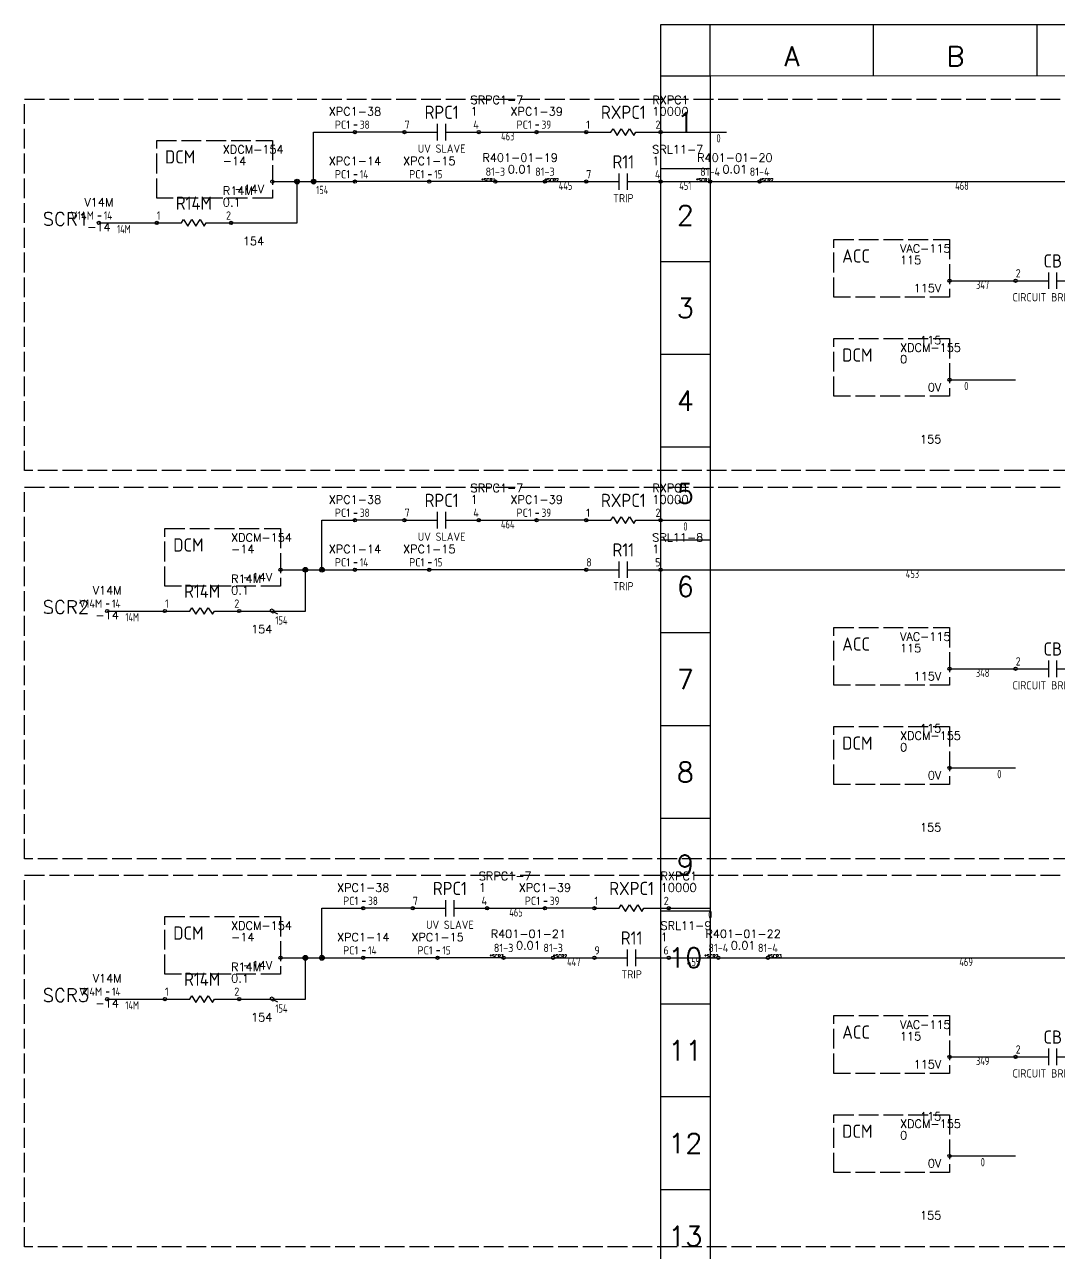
# Model space of a CAD drawing. Header units: millimetres. Extents: x -192 to 1556, y 0 to 646.
# Drawn here: x -192.5 to 120.8, y 273 to 645.1 of the extents above; entities that cross this region are included whole.
import ezdxf
from ezdxf.enums import TextEntityAlignment as Align

# ---------------------------------------------------------------- set-up
doc = ezdxf.new("R2010")
doc.units = ezdxf.units.MM
doc.header["$LTSCALE"] = 0.5
doc.linetypes.add('ACAD_ISO02W100', pattern=[15, 12, -3])
for name, color, linetype in [('LOCBOX', 7, 'ACAD_ISO02W100'), ('NETLIST', 50, 'Continuous'), ('OUTLINE_GRID', 7, 'Continuous'), ('SYMS', 7, 'Continuous'), ('WIREFIXED', 7, 'Continuous'), ('WIRENO', 7, 'Continuous'), ('WIRES', 7, 'Continuous')]:
    doc.layers.add(name, color=color, linetype=linetype)
doc.styles.get("Standard").update_dxf_attribs({"font": 'txt.shx', "bigfont": 'gbcbig.shx'})
doc.styles.add('WD_IEC', font='isocp2.shx', dxfattribs={"width": 0.9, "height": 4})

# ---------------------------------------------------------------- blocks, each defined once
blk = doc.blocks.new('2010 Grid')
at = {"layer": 'OUTLINE_GRID'}
for p, q in [((0, 481.25), (0, 0)), ((850, 481.25), (0, 481.25)), ((12.5, 468.31), (12.5, 481.25)), ((53.75, 468.33), (53.75, 481.27)), ((95, 468.35), (95, 481.29)), ((12.5, 468.31), (0, 468.31)), ((837.5, 468.74), (12.5, 468.31)), ((12.5, 468.31), (12.5, 0)), ((12.5, 444.89), (0, 444.89)), ((12.5, 421.47), (0, 421.47)), ((12.5, 398.06), (0, 398.06)), ((12.5, 374.64), (0, 374.64)), ((12.5, 351.23), (0, 351.23)), ((12.5, 327.81), (0, 327.81)), ((12.5, 304.4), (0, 304.4)), ((12.5, 280.98), (0, 280.98)), ((12.5, 257.57), (0, 257.57)), ((12.5, 234.15), (0, 234.15)), ((12.5, 210.74), (0, 210.74)), ((12.5, 187.32), (0, 187.32))]:
    blk.add_line(p, q, dxfattribs=at)
at = {"layer": 'OUTLINE_GRID', "char_height": 5, "width": 17.7556, "attachment_point": 5}
for s, insert in [('A', (33.12, 473.28)), ('B', (74.38, 473.3)), ('1', (6.25, 456.6)), ('2', (6.25, 433.18)), ('3', (6.25, 409.77)), ('4', (6.25, 386.35)), ('5', (6.25, 362.94)), ('6', (6.25, 339.52)), ('7', (6.25, 316.11)), ('8', (6.25, 292.69)), ('9', (6.25, 269.28)), ('10', (6.25, 245.86)), ('11', (6.25, 222.44)), ('12', (6.25, 199.03)), ('13', (6.25, 175.61))]:
    blk.add_mtext(s, dxfattribs=dict(at, insert=insert))
blk = doc.blocks.new('DCM-1')
at = {"linetype": 'ACAD_ISO02W100'}
blk.add_lwpolyline([(-35, 12.5), (0, 12.5), (0, -5), (-35, -5)], close=True, dxfattribs=at)
blk.add_circle((0, 0), 0.5)
at = {"style": 'WD_IEC'}
for tag, height, flags, p in [('LOC', 4, 1, (-32.5, 14.5)), ('DESC1', 3, 9, (-32.5, 2.5))]:
    blk.add_attdef(tag, text='', height=height, dxfattribs=dict(at, flags=flags)).set_placement(p, align=Align.MIDDLE_LEFT)
blk.add_attdef('TAG1', text='', height=4, dxfattribs=at).set_placement((-32.5, 7.5), align=Align.MIDDLE_LEFT)
at = {"style": 'WD_IEC', "flags": 1}
blk.add_attdef('X1TERM01', (0, 0), '', height=0.5, dxfattribs=at)
blk.add_attdef('TERMDESC01', text='', height=2.5).set_placement((-2.5, -1), align=Align.TOP_RIGHT)
blk.add_attdef('TERM01', text='', height=2.5).set_placement((-2.5, -20), align=Align.BOTTOM_RIGHT)
at = {"layer": 'NETLIST'}
for tag, p in [('NETTAG', (-15, 8.5)), ('NETVALUE', (-15, 5))]:
    blk.add_attdef(tag, p, '', height=2.5, dxfattribs=at)
blk = doc.blocks.new('TBH-1')
blk.add_line((-0.33, 2.17), (0.65, 2.17))
blk.add_circle((0, 0), 0.5)
at = {"style": 'WD_IEC', "flags": 1}
blk.add_attdef('LOC', text='', height=4, dxfattribs=at).set_placement((-15, 7.5), align=Align.MIDDLE_LEFT)
at = {"style": 'WD_IEC'}
blk.add_attdef('TAG1', text='', height=2.5, dxfattribs=at).set_placement((-1.5, 1), align=Align.RIGHT)
at = {"style": 'WD_IEC', "flags": 1}
blk.add_attdef('X1TERM01', (0, 0), '', height=0.5, dxfattribs=at)
at = {"style": 'WD_IEC', "width": 0.9}
blk.add_attdef('TERM01', (1.5, 1), '', height=2.5, dxfattribs=at)
at = {"layer": 'NETLIST'}
for tag, p in [('NETTAG', (0, 5)), ('NETVALUE', (0, -2.5))]:
    blk.add_attdef(tag, text='', height=2.5, dxfattribs=at).set_placement(p, align=Align.CENTER)
blk = doc.blocks.new('WD_WNH2')
at = {"linetype": 'Continuous', "style": 'WD_IEC', "width": 0.8}
blk.add_attdef('WIRENO', text='', height=2.5, dxfattribs=at).set_placement((0, 0), align=Align.TOP_CENTER)
at = {"style": 'WD_IEC', "flags": 1}
for tag, p in [('W02USER', (0, -1.21)), ('W03USER', (0, -1.33)), ('W04USER', (0, -1.46)), ('W05USER', (0, -1.58)), ('W06USER', (0, -1.71)), ('W07USER', (0, -1.83)), ('W08USER', (0, -1.96)), ('W09USER', (0, -2.08)), ('W01USER', (0, -1.08)), ('W10USER', (0, -2.21))]:
    blk.add_attdef(tag, text='', height=0.08, dxfattribs=at).set_placement(p, align=Align.CENTER)
blk = doc.blocks.new('CONTACT-NO')
for p, q in [((2.5, 0), (12.5, 0)), ((12.5, -2.5), (12.5, 2.5)), ((15, -2.5), (15, 2.5)), ((15, 0), (25, 0))]:
    blk.add_line(p, q)
for centre in [(2.5, 0), (25, 0)]:
    blk.add_circle(centre, 0.5)
at = {"style": 'WD_IEC', "flags": 1}
blk.add_attdef('LOC', text='', height=4, dxfattribs=at).set_placement((13.75, 11), align=Align.MIDDLE_CENTER)
at = {"style": 'WD_IEC'}
for tag, height, p in [('TAG1', 4, (13.75, 6)), ('DESC1', 2.5, (13.75, -5))]:
    blk.add_attdef(tag, text='', height=height, dxfattribs=at).set_placement(p, align=Align.MIDDLE_CENTER)
for tag, p, height, flags in [('X4TERM01', (2.5, 0), 0.64, 1), ('TERM01', (2.5, 1), 2.5, 8), ('X1TERM02', (25, 0), 0.64, 1)]:
    blk.add_attdef(tag, p, '', height=height, dxfattribs=dict(at, flags=flags))
at = {"style": 'WD_IEC', "flags": 8}
blk.add_attdef('TERM02', text='', height=2.5, dxfattribs=at).set_placement((25, 1), align=Align.RIGHT)
at = {"layer": 'NETLIST'}
for tag, p, height in [('NETTAG', (22.5, 8.5), 2.5), ('NETVALUE', (22.5, 5), 2.56)]:
    blk.add_attdef(tag, p, '', height=height, dxfattribs=at)
blk = doc.blocks.new('RESISTOR-1')
for p, q in [((0, 0), (7.5, 0)), ((7.5, 0), (8.12, 1)), ((8.12, 1), (9.38, -1)), ((9.38, -1), (10.62, 1)), ((10.62, 1), (11.88, -1)), ((11.88, -1), (13.12, 1)), ((13.12, 1), (14.38, -1)), ((14.38, -1), (15, 0)), ((15, 0), (22.5, 0))]:
    blk.add_line(p, q)
for centre in [(0, 0), (22.5, 0)]:
    blk.add_circle(centre, 0.5)
at = {"style": 'WD_IEC', "flags": 1}
blk.add_attdef('LOC', text='', height=4, dxfattribs=at).set_placement((11.25, 11), align=Align.MIDDLE_CENTER)
at = {"style": 'WD_IEC'}
for tag, height, p in [('TAG1', 4, (11.25, 6)), ('DESC1', 2.5, (10.75, -3))]:
    blk.add_attdef(tag, text='', height=height, dxfattribs=at).set_placement(p, align=Align.MIDDLE_CENTER)
for tag, p, height, flags in [('X4TERM01', (0, 0), 0.64, 1), ('TERM01', (0, 1), 2.5, 8), ('X1TERM02', (22.5, 0), 0.64, 1)]:
    blk.add_attdef(tag, p, '', height=height, dxfattribs=dict(at, flags=flags))
at = {"style": 'WD_IEC', "flags": 8}
blk.add_attdef('TERM02', text='', height=2.5, dxfattribs=at).set_placement((22.5, 1), align=Align.RIGHT)
at = {"layer": 'NETLIST'}
for tag, p, height in [('NETTAG', (20, 8.5), 2.5), ('NETVALUE', (20, 5), 2.56)]:
    blk.add_attdef(tag, p, '', height=height, dxfattribs=at)
blk = doc.blocks.new('WDDOT')
for radius in [0.72, 0.449, 0.223]:
    blk.add_circle((0, 0), radius)
blk = doc.blocks.new('INTERCONNECT-H1')
blk.add_line((-2.5, 0), (12.5, 0))
for centre in [(-2.5, 0), (12.5, 0)]:
    blk.add_circle(centre, 0.5)
at = {"style": 'WD_IEC', "flags": 1}
for tag, height, p in [('LOC', 4, (5, 10)), ('TAG1', 4, (-2.43, 3.16)), ('DESC1', 2.5, (5, -2.5))]:
    blk.add_attdef(tag, text='', height=height, dxfattribs=at).set_placement(p, align=Align.MIDDLE_CENTER)
at = {"style": 'WD_IEC', "flags": 8}
for tag, p in [('TERM01', (-2.5, 1)), ('TERM02', (12.5, 1))]:
    blk.add_attdef(tag, text='', height=2.5, dxfattribs=at).set_placement(p, align=Align.BOTTOM_CENTER)
at = {"style": 'WD_IEC', "flags": 1}
blk.add_attdef('X4TERM01', (-2.5, 0), '', height=0.5, dxfattribs=at)
blk.add_attdef('X1TERM02', text='', height=0.5, dxfattribs=at).set_placement((12.5, 0), align=Align.RIGHT)
at = {"layer": 'NETLIST'}
for tag, p in [('NETTAG', (5, 6)), ('NETVALUE', (5, 2.5))]:
    blk.add_attdef(tag, text='', height=2.5, dxfattribs=at).set_placement(p, align=Align.CENTER)
blk.add_attdef('X4TERMDESC01', text='', height=1, dxfattribs=at).set_placement((-2.5, 0), align=Align.RIGHT)
blk.add_attdef('X1TERMDESC02', (12.5, 0), '', height=1, dxfattribs=at)

msp = doc.modelspace()

# ---------------------------------------------------------------- linework, layer by layer
at = {"layer": 'LOCBOX'}
for points in [[(-192.5, 622.5), (980, 622.5), (980, 510), (-192.5, 510)], [(-192.5, 505), (980, 505), (980, 392.5), (-192.5, 392.5)], [(-192.5, 387.5), (980, 387.5), (980, 275), (-192.5, 275)]]:
    msp.add_lwpolyline(points, close=True, dxfattribs=at)
at = {"layer": 'WIREFIXED'}
for points in [[(-115.85, 466.55), (-116.81, 467.1), (-116.96, 467.65), (-117.65, 468.04), (-118.19, 467.9), (-118.04, 467.35), (-117.35, 466.96), (-117.08, 467.03)], [(-115.85, 349.05), (-116.81, 349.6), (-116.96, 350.15), (-117.65, 350.54), (-118.19, 350.4), (-118.04, 349.85), (-117.35, 349.46), (-117.08, 349.53)]]:
    msp.add_lwpolyline(points, dxfattribs=at)
at = {"layer": 'WIRES'}
for p, q in [((-105, 597.5), (-105, 612.5)), ((-105, 612.5), (-92.5, 612.5)), ((-77.5, 612.5), (-92.5, 612.5)), ((-55, 612.5), (-37.5, 612.5)), ((-22.5, 612.5), (-37.5, 612.5)), ((0, 612.5), (20, 612.5)), ((-117.5, 597.5), (-92.5, 597.5)), ((-110, 585), (-110, 597.5)), ((-70, 597.5), (-92.5, 597.5)), ((-50, 597.5), (-70, 597.5)), ((-35, 597.5), (-22.5, 597.5)), ((0, 597.5), (15, 597.5)), ((30, 597.5), (152.5, 597.5)), ((-170, 585), (-152.5, 585)), ((-130, 585), (-110, 585)), ((87.5, 567.5), (107.5, 567.5)), ((87.5, 537.5), (107.5, 537.5)), ((-102.5, 480), (-102.5, 495)), ((-102.5, 495), (-92.5, 495)), ((-77.5, 495), (-92.5, 495)), ((-55, 495), (-37.5, 495)), ((-22.5, 495), (-37.5, 495)), ((0, 495), (15, 495)), ((-115, 480), (-92.5, 480)), ((-107.5, 467.5), (-107.5, 480)), ((-70, 480), (-92.5, 480)), ((-22.5, 480), (-70, 480)), ((0, 480), (152.5, 480)), ((-167.5, 467.5), (-150, 467.5)), ((-127.5, 467.5), (-107.5, 467.5)), ((87.5, 450), (107.5, 450)), ((87.5, 420), (107.5, 420)), ((-102.5, 362.5), (-102.5, 377.5)), ((-102.5, 377.5), (-90, 377.5)), ((-75, 377.5), (-90, 377.5)), ((-52.5, 377.5), (-35, 377.5)), ((-20, 377.5), (-35, 377.5)), ((2.5, 377.5), (15, 377.5)), ((-115, 362.5), (-90, 362.5)), ((-107.5, 350), (-107.5, 362.5)), ((-67.5, 362.5), (-90, 362.5)), ((-47.5, 362.5), (-67.5, 362.5)), ((-32.5, 362.5), (-20, 362.5)), ((2.5, 362.5), (17.5, 362.5)), ((32.5, 362.5), (152.5, 362.5)), ((-167.5, 350), (-150, 350)), ((-127.5, 350), (-107.5, 350)), ((87.5, 332.5), (107.5, 332.5)), ((87.5, 302.5), (107.5, 302.5))]:
    msp.add_line(p, q, dxfattribs=at)

# ---------------------------------------------------------------- block references
at = {"xscale": 1.2, "yscale": 1.2, "zscale": 1.2}
msp.add_blockref('2010 Grid', (0, 67.5), dxfattribs=at)
ref = msp.add_blockref('CONTACT-NO', (-80, 612.5))
ref.add_attrib('NETTAG', 'SRPC1-7', (-57.5, 621), dxfattribs={"layer": 'NETLIST', "height": 2.5})
ref.add_attrib('NETVALUE', '1', (-57.5, 617.5), dxfattribs={"layer": 'NETLIST', "height": 2.56})
ref.add_attrib('TAG1', 'RPC1', dxfattribs={"height": 4, "style": 'WD_IEC'}).set_placement((-66.25, 618.5), align=Align.MIDDLE_CENTER)
ref.add_attrib('DESC1', 'UV SLAVE', dxfattribs={"height": 2.5, "style": 'WD_IEC'}).set_placement((-66.25, 607.5), align=Align.MIDDLE_CENTER)
ref.add_attrib('TERM01', '7', (-77.5, 613.5), dxfattribs={"height": 2.5, "style": 'WD_IEC'})
ref.add_attrib('TERM02', '4', dxfattribs={"height": 2.5, "style": 'WD_IEC'}).set_placement((-55, 613.5), align=Align.RIGHT)
ref = msp.add_blockref('RESISTOR-1', (-22.5, 612.5))
ref.add_attrib('NETTAG', 'RXPC1', (-2.5, 621), dxfattribs={"layer": 'NETLIST', "height": 2.5})
ref.add_attrib('NETVALUE', '10000', (-2.5, 617.5), dxfattribs={"layer": 'NETLIST', "height": 2.56})
ref.add_attrib('TAG1', 'RXPC1', dxfattribs={"height": 4, "style": 'WD_IEC'}).set_placement((-11.25, 618.5), align=Align.MIDDLE_CENTER)
ref.add_attrib('TERM01', '1', (-22.5, 613.5), dxfattribs={"height": 2.5, "style": 'WD_IEC'})
ref.add_attrib('TERM02', '2', dxfattribs={"height": 2.5, "style": 'WD_IEC'}).set_placement((0, 613.5), align=Align.RIGHT)
for name, p, values in [('TBH-1', (-92.5, 612.5), {'TAG1': 'PC1', 'TERM01': '38', 'NETTAG': 'XPC1-38'}), ('TBH-1', (-37.5, 612.5), {'TAG1': 'PC1', 'TERM01': '39', 'NETTAG': 'XPC1-39'}), ('DCM-1', (-117.5, 597.5), {'NETVALUE': '-14', 'NETTAG': 'XDCM-154', 'TERM01': '154', 'TAG1': 'DCM', 'TERMDESC01': '-14V'}), ('TBH-1', (-92.5, 597.5), {'TAG1': 'PC1', 'TERM01': '14', 'NETTAG': 'XPC1-14'}), ('TBH-1', (-70, 597.5), {'TAG1': 'PC1', 'TERM01': '15', 'NETTAG': 'XPC1-15'}), ('TBH-1', (-170, 585), {'TAG1': 'V14M', 'TERM01': '14', 'NETTAG': 'V14M', 'NETVALUE': '-14'}), ('DCM-1', (87.5, 567.5), {'NETVALUE': '115', 'NETTAG': 'VAC-115', 'TERM01': '115', 'TAG1': 'ACC', 'TERMDESC01': '115V'}), ('DCM-1', (87.5, 537.5), {'NETVALUE': '0', 'NETTAG': 'XDCM-155', 'TERM01': '155', 'TAG1': 'DCM', 'TERMDESC01': '0V'}), ('TBH-1', (-92.5, 495), {'TAG1': 'PC1', 'TERM01': '38', 'NETTAG': 'XPC1-38'}), ('TBH-1', (-37.5, 495), {'TAG1': 'PC1', 'TERM01': '39', 'NETTAG': 'XPC1-39'}), ('DCM-1', (-115, 480), {'NETVALUE': '-14', 'NETTAG': 'XDCM-154', 'TERM01': '154', 'TAG1': 'DCM', 'TERMDESC01': '-14V'}), ('TBH-1', (-92.5, 480), {'TAG1': 'PC1', 'TERM01': '14', 'NETTAG': 'XPC1-14'}), ('TBH-1', (-70, 480), {'TAG1': 'PC1', 'TERM01': '15', 'NETTAG': 'XPC1-15'}), ('TBH-1', (-167.5, 467.5), {'TAG1': 'V14M', 'TERM01': '14', 'NETTAG': 'V14M', 'NETVALUE': '-14'}), ('DCM-1', (87.5, 450), {'NETVALUE': '115', 'NETTAG': 'VAC-115', 'TERM01': '115', 'TAG1': 'ACC', 'TERMDESC01': '115V'}), ('DCM-1', (87.5, 420), {'NETVALUE': '0', 'NETTAG': 'XDCM-155', 'TERM01': '155', 'TAG1': 'DCM', 'TERMDESC01': '0V'}), ('TBH-1', (-90, 377.5), {'TAG1': 'PC1', 'TERM01': '38', 'NETTAG': 'XPC1-38'}), ('TBH-1', (-35, 377.5), {'TAG1': 'PC1', 'TERM01': '39', 'NETTAG': 'XPC1-39'}), ('DCM-1', (-115, 362.5), {'NETVALUE': '-14', 'NETTAG': 'XDCM-154', 'TERM01': '154', 'TAG1': 'DCM', 'TERMDESC01': '-14V'}), ('TBH-1', (-90, 362.5), {'TAG1': 'PC1', 'TERM01': '14', 'NETTAG': 'XPC1-14'}), ('TBH-1', (-67.5, 362.5), {'TAG1': 'PC1', 'TERM01': '15', 'NETTAG': 'XPC1-15'}), ('TBH-1', (-167.5, 350), {'TAG1': 'V14M', 'TERM01': '14', 'NETTAG': 'V14M', 'NETVALUE': '-14'}), ('DCM-1', (87.5, 332.5), {'NETVALUE': '115', 'NETTAG': 'VAC-115', 'TERM01': '115', 'TAG1': 'ACC', 'TERMDESC01': '115V'}), ('DCM-1', (87.5, 302.5), {'NETVALUE': '0', 'NETTAG': 'XDCM-155', 'TERM01': '155', 'TAG1': 'DCM', 'TERMDESC01': '0V'})]:
    msp.add_blockref(name, p).add_auto_attribs(values)
ref = msp.add_blockref('CONTACT-NO', (-25, 597.5))
ref.add_attrib('NETTAG', 'SRL11-7', (-2.5, 606), dxfattribs={"layer": 'NETLIST', "height": 2.5})
ref.add_attrib('NETVALUE', '1', (-2.5, 602.5), dxfattribs={"layer": 'NETLIST', "height": 2.56})
ref.add_attrib('TAG1', 'R11', dxfattribs={"height": 4, "style": 'WD_IEC'}).set_placement((-11.25, 603.5), align=Align.MIDDLE_CENTER)
ref.add_attrib('DESC1', 'TRIP', dxfattribs={"height": 2.5, "style": 'WD_IEC'}).set_placement((-11.25, 592.5), align=Align.MIDDLE_CENTER)
ref.add_attrib('TERM01', '7', (-22.5, 598.5), dxfattribs={"height": 2.5, "style": 'WD_IEC'})
ref.add_attrib('TERM02', '4', dxfattribs={"height": 2.5, "style": 'WD_IEC'}).set_placement((0, 598.5), align=Align.RIGHT)
ref = msp.add_blockref('INTERCONNECT-H1', (-47.5, 597.5))
ref.add_attrib('TERM02', '81-3', dxfattribs={"height": 2.5, "style": 'WD_IEC'}).set_placement((-35, 598.5), align=Align.BOTTOM_CENTER)
ref.add_attrib('TERM01', '81-3', dxfattribs={"height": 2.5, "style": 'WD_IEC'}).set_placement((-50, 598.5), align=Align.BOTTOM_CENTER)
ref.add_attrib('NETVALUE', '0.01', dxfattribs={"layer": 'NETLIST', "height": 2.5}).set_placement((-42.5, 600), align=Align.CENTER)
ref.add_attrib('NETTAG', 'R401-01-19', dxfattribs={"layer": 'NETLIST', "height": 2.5}).set_placement((-42.5, 603.5), align=Align.CENTER)
ref.add_attrib('X4TERMDESC01', '*SCR1', dxfattribs={"layer": 'NETLIST', "height": 1}).set_placement((-50, 597.5), align=Align.RIGHT)
ref.add_attrib('X1TERMDESC02', '*SCR2', (-35, 597.5), dxfattribs={"layer": 'NETLIST', "height": 1})
ref = msp.add_blockref('INTERCONNECT-H1', (17.5, 597.5))
ref.add_attrib('TERM02', '81-4', dxfattribs={"height": 2.5, "style": 'WD_IEC'}).set_placement((30, 598.5), align=Align.BOTTOM_CENTER)
ref.add_attrib('TERM01', '81-4', dxfattribs={"height": 2.5, "style": 'WD_IEC'}).set_placement((15, 598.5), align=Align.BOTTOM_CENTER)
ref.add_attrib('NETVALUE', '0.01', dxfattribs={"layer": 'NETLIST', "height": 2.5}).set_placement((22.5, 600), align=Align.CENTER)
ref.add_attrib('NETTAG', 'R401-01-20', dxfattribs={"layer": 'NETLIST', "height": 2.5}).set_placement((22.5, 603.5), align=Align.CENTER)
ref.add_attrib('X4TERMDESC01', '*SCR1', dxfattribs={"layer": 'NETLIST', "height": 1}).set_placement((15, 597.5), align=Align.RIGHT)
ref.add_attrib('X1TERMDESC02', '*SCR2', (30, 597.5), dxfattribs={"layer": 'NETLIST', "height": 1})
ref = msp.add_blockref('RESISTOR-1', (-152.5, 585))
ref.add_attrib('NETTAG', 'R14M', (-132.5, 593.5), dxfattribs={"layer": 'NETLIST', "height": 2.5})
ref.add_attrib('NETVALUE', '0.1', (-132.5, 590), dxfattribs={"layer": 'NETLIST', "height": 2.56})
ref.add_attrib('TAG1', 'R14M', dxfattribs={"height": 4, "style": 'WD_IEC'}).set_placement((-141.25, 591), align=Align.MIDDLE_CENTER)
ref.add_attrib('TERM01', '1', (-152.5, 586), dxfattribs={"height": 2.5, "style": 'WD_IEC'})
ref.add_attrib('TERM02', '2', dxfattribs={"height": 2.5, "style": 'WD_IEC'}).set_placement((-130, 586), align=Align.RIGHT)
ref = msp.add_blockref('CONTACT-NO', (105, 567.5))
ref.add_attrib('NETTAG', 'SCB-2', (127.5, 576), dxfattribs={"layer": 'NETLIST', "height": 2.5})
ref.add_attrib('NETVALUE', '1', (127.5, 572.5), dxfattribs={"layer": 'NETLIST', "height": 2.56})
ref.add_attrib('TAG1', 'CB', dxfattribs={"height": 4, "style": 'WD_IEC'}).set_placement((118.75, 573.5), align=Align.MIDDLE_CENTER)
ref.add_attrib('DESC1', 'CIRCUIT BREAKER', dxfattribs={"height": 2.5, "style": 'WD_IEC'}).set_placement((118.75, 562.5), align=Align.MIDDLE_CENTER)
ref.add_attrib('TERM01', '2', (107.5, 568.5), dxfattribs={"height": 2.5, "style": 'WD_IEC'})
ref.add_attrib('TERM02', '1', dxfattribs={"height": 2.5, "style": 'WD_IEC'}).set_placement((130, 568.5), align=Align.RIGHT)
ref = msp.add_blockref('CONTACT-NO', (-80, 495))
ref.add_attrib('NETTAG', 'SRPC1-7', (-57.5, 503.5), dxfattribs={"layer": 'NETLIST', "height": 2.5})
ref.add_attrib('NETVALUE', '1', (-57.5, 500), dxfattribs={"layer": 'NETLIST', "height": 2.56})
ref.add_attrib('TAG1', 'RPC1', dxfattribs={"height": 4, "style": 'WD_IEC'}).set_placement((-66.25, 501), align=Align.MIDDLE_CENTER)
ref.add_attrib('DESC1', 'UV SLAVE', dxfattribs={"height": 2.5, "style": 'WD_IEC'}).set_placement((-66.25, 490), align=Align.MIDDLE_CENTER)
ref.add_attrib('TERM01', '7', (-77.5, 496), dxfattribs={"height": 2.5, "style": 'WD_IEC'})
ref.add_attrib('TERM02', '4', dxfattribs={"height": 2.5, "style": 'WD_IEC'}).set_placement((-55, 496), align=Align.RIGHT)
ref = msp.add_blockref('RESISTOR-1', (-22.5, 495))
ref.add_attrib('NETTAG', 'RXPC1', (-2.5, 503.5), dxfattribs={"layer": 'NETLIST', "height": 2.5})
ref.add_attrib('NETVALUE', '10000', (-2.5, 500), dxfattribs={"layer": 'NETLIST', "height": 2.56})
ref.add_attrib('TAG1', 'RXPC1', dxfattribs={"height": 4, "style": 'WD_IEC'}).set_placement((-11.25, 501), align=Align.MIDDLE_CENTER)
ref.add_attrib('TERM01', '1', (-22.5, 496), dxfattribs={"height": 2.5, "style": 'WD_IEC'})
ref.add_attrib('TERM02', '2', dxfattribs={"height": 2.5, "style": 'WD_IEC'}).set_placement((0, 496), align=Align.RIGHT)
ref = msp.add_blockref('CONTACT-NO', (-25, 480))
ref.add_attrib('NETTAG', 'SRL11-8', (-2.5, 488.5), dxfattribs={"layer": 'NETLIST', "height": 2.5})
ref.add_attrib('NETVALUE', '1', (-2.5, 485), dxfattribs={"layer": 'NETLIST', "height": 2.56})
ref.add_attrib('TAG1', 'R11', dxfattribs={"height": 4, "style": 'WD_IEC'}).set_placement((-11.25, 486), align=Align.MIDDLE_CENTER)
ref.add_attrib('DESC1', 'TRIP', dxfattribs={"height": 2.5, "style": 'WD_IEC'}).set_placement((-11.25, 475), align=Align.MIDDLE_CENTER)
ref.add_attrib('TERM01', '8', (-22.5, 481), dxfattribs={"height": 2.5, "style": 'WD_IEC'})
ref.add_attrib('TERM02', '5', dxfattribs={"height": 2.5, "style": 'WD_IEC'}).set_placement((0, 481), align=Align.RIGHT)
ref = msp.add_blockref('RESISTOR-1', (-150, 467.5))
ref.add_attrib('NETTAG', 'R14M', (-130, 476), dxfattribs={"layer": 'NETLIST', "height": 2.5})
ref.add_attrib('NETVALUE', '0.1', (-130, 472.5), dxfattribs={"layer": 'NETLIST', "height": 2.56})
ref.add_attrib('TAG1', 'R14M', dxfattribs={"height": 4, "style": 'WD_IEC'}).set_placement((-138.75, 473.5), align=Align.MIDDLE_CENTER)
ref.add_attrib('TERM01', '1', (-150, 468.5), dxfattribs={"height": 2.5, "style": 'WD_IEC'})
ref.add_attrib('TERM02', '2', dxfattribs={"height": 2.5, "style": 'WD_IEC'}).set_placement((-127.5, 468.5), align=Align.RIGHT)
ref = msp.add_blockref('CONTACT-NO', (105, 450))
ref.add_attrib('NETTAG', 'SCB-2', (127.5, 458.5), dxfattribs={"layer": 'NETLIST', "height": 2.5})
ref.add_attrib('NETVALUE', '1', (127.5, 455), dxfattribs={"layer": 'NETLIST', "height": 2.56})
ref.add_attrib('TAG1', 'CB', dxfattribs={"height": 4, "style": 'WD_IEC'}).set_placement((118.75, 456), align=Align.MIDDLE_CENTER)
ref.add_attrib('DESC1', 'CIRCUIT BREAKER', dxfattribs={"height": 2.5, "style": 'WD_IEC'}).set_placement((118.75, 445), align=Align.MIDDLE_CENTER)
ref.add_attrib('TERM01', '2', (107.5, 451), dxfattribs={"height": 2.5, "style": 'WD_IEC'})
ref.add_attrib('TERM02', '1', dxfattribs={"height": 2.5, "style": 'WD_IEC'}).set_placement((130, 451), align=Align.RIGHT)
ref = msp.add_blockref('CONTACT-NO', (-77.5, 377.5))
ref.add_attrib('NETTAG', 'SRPC1-7', (-55, 386), dxfattribs={"layer": 'NETLIST', "height": 2.5})
ref.add_attrib('NETVALUE', '1', (-55, 382.5), dxfattribs={"layer": 'NETLIST', "height": 2.56})
ref.add_attrib('TAG1', 'RPC1', dxfattribs={"height": 4, "style": 'WD_IEC'}).set_placement((-63.75, 383.5), align=Align.MIDDLE_CENTER)
ref.add_attrib('DESC1', 'UV SLAVE', dxfattribs={"height": 2.5, "style": 'WD_IEC'}).set_placement((-63.75, 372.5), align=Align.MIDDLE_CENTER)
ref.add_attrib('TERM01', '7', (-75, 378.5), dxfattribs={"height": 2.5, "style": 'WD_IEC'})
ref.add_attrib('TERM02', '4', dxfattribs={"height": 2.5, "style": 'WD_IEC'}).set_placement((-52.5, 378.5), align=Align.RIGHT)
ref = msp.add_blockref('RESISTOR-1', (-20, 377.5))
ref.add_attrib('NETTAG', 'RXPC1', (0, 386), dxfattribs={"layer": 'NETLIST', "height": 2.5})
ref.add_attrib('NETVALUE', '10000', (0, 382.5), dxfattribs={"layer": 'NETLIST', "height": 2.56})
ref.add_attrib('TAG1', 'RXPC1', dxfattribs={"height": 4, "style": 'WD_IEC'}).set_placement((-8.75, 383.5), align=Align.MIDDLE_CENTER)
ref.add_attrib('TERM01', '1', (-20, 378.5), dxfattribs={"height": 2.5, "style": 'WD_IEC'})
ref.add_attrib('TERM02', '2', dxfattribs={"height": 2.5, "style": 'WD_IEC'}).set_placement((2.5, 378.5), align=Align.RIGHT)
ref = msp.add_blockref('CONTACT-NO', (-22.5, 362.5))
ref.add_attrib('NETTAG', 'SRL11-9', (0, 371), dxfattribs={"layer": 'NETLIST', "height": 2.5})
ref.add_attrib('NETVALUE', '1', (0, 367.5), dxfattribs={"layer": 'NETLIST', "height": 2.56})
ref.add_attrib('TAG1', 'R11', dxfattribs={"height": 4, "style": 'WD_IEC'}).set_placement((-8.75, 368.5), align=Align.MIDDLE_CENTER)
ref.add_attrib('DESC1', 'TRIP', dxfattribs={"height": 2.5, "style": 'WD_IEC'}).set_placement((-8.75, 357.5), align=Align.MIDDLE_CENTER)
ref.add_attrib('TERM01', '9', (-20, 363.5), dxfattribs={"height": 2.5, "style": 'WD_IEC'})
ref.add_attrib('TERM02', '6', dxfattribs={"height": 2.5, "style": 'WD_IEC'}).set_placement((2.5, 363.5), align=Align.RIGHT)
ref = msp.add_blockref('INTERCONNECT-H1', (-45, 362.5))
ref.add_attrib('TERM02', '81-3', dxfattribs={"height": 2.5, "style": 'WD_IEC'}).set_placement((-32.5, 363.5), align=Align.BOTTOM_CENTER)
ref.add_attrib('TERM01', '81-3', dxfattribs={"height": 2.5, "style": 'WD_IEC'}).set_placement((-47.5, 363.5), align=Align.BOTTOM_CENTER)
ref.add_attrib('NETVALUE', '0.01', dxfattribs={"layer": 'NETLIST', "height": 2.5}).set_placement((-40, 365), align=Align.CENTER)
ref.add_attrib('NETTAG', 'R401-01-21', dxfattribs={"layer": 'NETLIST', "height": 2.5}).set_placement((-40, 368.5), align=Align.CENTER)
ref.add_attrib('X4TERMDESC01', '*SCR3', dxfattribs={"layer": 'NETLIST', "height": 1}).set_placement((-47.5, 362.5), align=Align.RIGHT)
ref.add_attrib('X1TERMDESC02', '*SCR2', (-32.5, 362.5), dxfattribs={"layer": 'NETLIST', "height": 1})
ref = msp.add_blockref('INTERCONNECT-H1', (20, 362.5))
ref.add_attrib('TERM02', '81-4', dxfattribs={"height": 2.5, "style": 'WD_IEC'}).set_placement((32.5, 363.5), align=Align.BOTTOM_CENTER)
ref.add_attrib('TERM01', '81-4', dxfattribs={"height": 2.5, "style": 'WD_IEC'}).set_placement((17.5, 363.5), align=Align.BOTTOM_CENTER)
ref.add_attrib('NETVALUE', '0.01', dxfattribs={"layer": 'NETLIST', "height": 2.5}).set_placement((25, 365), align=Align.CENTER)
ref.add_attrib('NETTAG', 'R401-01-22', dxfattribs={"layer": 'NETLIST', "height": 2.5}).set_placement((25, 368.5), align=Align.CENTER)
ref.add_attrib('X4TERMDESC01', '*SCR2', dxfattribs={"layer": 'NETLIST', "height": 1}).set_placement((17.5, 362.5), align=Align.RIGHT)
ref.add_attrib('X1TERMDESC02', '*SCR3', (32.5, 362.5), dxfattribs={"layer": 'NETLIST', "height": 1})
ref = msp.add_blockref('RESISTOR-1', (-150, 350))
ref.add_attrib('NETTAG', 'R14M', (-130, 358.5), dxfattribs={"layer": 'NETLIST', "height": 2.5})
ref.add_attrib('NETVALUE', '0.1', (-130, 355), dxfattribs={"layer": 'NETLIST', "height": 2.56})
ref.add_attrib('TAG1', 'R14M', dxfattribs={"height": 4, "style": 'WD_IEC'}).set_placement((-138.75, 356), align=Align.MIDDLE_CENTER)
ref.add_attrib('TERM01', '1', (-150, 351), dxfattribs={"height": 2.5, "style": 'WD_IEC'})
ref.add_attrib('TERM02', '2', dxfattribs={"height": 2.5, "style": 'WD_IEC'}).set_placement((-127.5, 351), align=Align.RIGHT)
ref = msp.add_blockref('CONTACT-NO', (105, 332.5))
ref.add_attrib('NETTAG', 'SCB-2', (127.5, 341), dxfattribs={"layer": 'NETLIST', "height": 2.5})
ref.add_attrib('NETVALUE', '1', (127.5, 337.5), dxfattribs={"layer": 'NETLIST', "height": 2.56})
ref.add_attrib('TAG1', 'CB', dxfattribs={"height": 4, "style": 'WD_IEC'}).set_placement((118.75, 338.5), align=Align.MIDDLE_CENTER)
ref.add_attrib('DESC1', 'CIRCUIT BREAKER', dxfattribs={"height": 2.5, "style": 'WD_IEC'}).set_placement((118.75, 327.5), align=Align.MIDDLE_CENTER)
ref.add_attrib('TERM01', '2', (107.5, 333.5), dxfattribs={"height": 2.5, "style": 'WD_IEC'})
ref.add_attrib('TERM02', '1', dxfattribs={"height": 2.5, "style": 'WD_IEC'}).set_placement((130, 333.5), align=Align.RIGHT)
at = {"layer": 'SYMS'}
for p in [(-110, 597.5), (-105, 597.5), (-107.5, 480), (-102.5, 480), (-107.5, 362.5), (-102.5, 362.5)]:
    msp.add_blockref('WDDOT', p, dxfattribs=at)
at = {"layer": 'WIREFIXED'}
ref = msp.add_blockref('WD_WNH2', (17.5, 612.5), dxfattribs=at)
ref.add_attrib('WIRENOF', '0', dxfattribs={"linetype": 'Continuous', "height": 2.5, "style": 'WD_IEC', "width": 0.8}).set_placement((17.56, 611.87), align=Align.TOP_CENTER)
ref = msp.add_blockref('WD_WNH2', (-102.5, 597.5), dxfattribs=at)
ref.add_attrib('WIRENOF', '154', dxfattribs={"linetype": 'Continuous', "height": 2.5, "style": 'WD_IEC', "width": 0.8}).set_placement((-102.39, 596.23), align=Align.TOP_CENTER)
ref = msp.add_blockref('WD_WNH2', (-162.5, 585), dxfattribs=at)
ref.add_attrib('WIRENOF', '14M', dxfattribs={"linetype": 'Continuous', "height": 2.5, "style": 'WD_IEC', "width": 0.8}).set_placement((-162.44, 584.37), align=Align.TOP_CENTER)
ref = msp.add_blockref('WD_WNH2', (92.5, 537.5), dxfattribs=at)
ref.add_attrib('WIRENOF', '0', dxfattribs={"linetype": 'Continuous', "height": 2.5, "style": 'WD_IEC', "width": 0.8}).set_placement((92.56, 536.87), align=Align.TOP_CENTER)
ref = msp.add_blockref('WD_WNH2', (7.5, 495), dxfattribs=at)
ref.add_attrib('WIRENOF', '0', dxfattribs={"linetype": 'Continuous', "height": 2.5, "style": 'WD_IEC', "width": 0.8}).set_placement((7.56, 494.37), align=Align.TOP_CENTER)
ref = msp.add_blockref('WD_WNH2', (-160, 467.5), dxfattribs=at)
ref.add_attrib('WIRENOF', '14M', dxfattribs={"linetype": 'Continuous', "height": 2.5, "style": 'WD_IEC', "width": 0.8}).set_placement((-159.94, 466.87), align=Align.TOP_CENTER)
ref = msp.add_blockref('WD_WNH2', (-117.5, 467.5), dxfattribs=at)
ref.add_attrib('WIRENOF', '154', dxfattribs={"linetype": 'Continuous', "height": 2.5, "style": 'WD_IEC', "width": 0.8}).set_placement((-114.75, 465.91), align=Align.TOP_CENTER)
ref = msp.add_blockref('WD_WNH2', (102.5, 420), dxfattribs=at)
ref.add_attrib('WIRENOF', '0', dxfattribs={"linetype": 'Continuous', "height": 2.5, "style": 'WD_IEC', "width": 0.8}).set_placement((102.56, 419.37), align=Align.TOP_CENTER)
ref = msp.add_blockref('WD_WNH2', (15, 377.5), dxfattribs=at)
ref.add_attrib('WIRENOF', '0', dxfattribs={"linetype": 'Continuous', "height": 2.5, "style": 'WD_IEC', "width": 0.8}).set_placement((15.06, 376.87), align=Align.TOP_CENTER)
ref = msp.add_blockref('WD_WNH2', (-160, 350), dxfattribs=at)
ref.add_attrib('WIRENOF', '14M', dxfattribs={"linetype": 'Continuous', "height": 2.5, "style": 'WD_IEC', "width": 0.8}).set_placement((-159.94, 349.37), align=Align.TOP_CENTER)
ref = msp.add_blockref('WD_WNH2', (-117.5, 350), dxfattribs=at)
ref.add_attrib('WIRENOF', '154', dxfattribs={"linetype": 'Continuous', "height": 2.5, "style": 'WD_IEC', "width": 0.8}).set_placement((-114.75, 348.41), align=Align.TOP_CENTER)
ref = msp.add_blockref('WD_WNH2', (97.5, 302.5), dxfattribs=at)
ref.add_attrib('WIRENOF', '0', dxfattribs={"linetype": 'Continuous', "height": 2.5, "style": 'WD_IEC', "width": 0.8}).set_placement((97.56, 301.87), align=Align.TOP_CENTER)
at = {"layer": 'WIRENO'}
ref = msp.add_blockref('WD_WNH2', (-46.25, 612.5), dxfattribs=at)
ref.add_attrib('WIRENO', '463', dxfattribs={"linetype": 'Continuous', "height": 2.5, "style": 'WD_IEC', "width": 0.8}).set_placement((-46.25, 612.5), align=Align.TOP_CENTER)
ref = msp.add_blockref('WD_WNH2', (-28.75, 597.5), dxfattribs=at)
ref.add_attrib('WIRENO', '445', dxfattribs={"linetype": 'Continuous', "height": 2.5, "style": 'WD_IEC', "width": 0.8}).set_placement((-28.75, 597.5), align=Align.TOP_CENTER)
ref = msp.add_blockref('WD_WNH2', (7.5, 597.5), dxfattribs=at)
ref.add_attrib('WIRENO', '451', dxfattribs={"linetype": 'Continuous', "height": 2.5, "style": 'WD_IEC', "width": 0.8}).set_placement((7.5, 597.5), align=Align.TOP_CENTER)
ref = msp.add_blockref('WD_WNH2', (91.25, 597.5), dxfattribs=at)
ref.add_attrib('WIRENO', '468', dxfattribs={"linetype": 'Continuous', "height": 2.5, "style": 'WD_IEC', "width": 0.8}).set_placement((91.25, 597.5), align=Align.TOP_CENTER)
ref = msp.add_blockref('WD_WNH2', (97.5, 567.5), dxfattribs=at)
ref.add_attrib('WIRENO', '347', dxfattribs={"linetype": 'Continuous', "height": 2.5, "style": 'WD_IEC', "width": 0.8}).set_placement((97.5, 567.5), align=Align.TOP_CENTER)
ref = msp.add_blockref('WD_WNH2', (-46.25, 495), dxfattribs=at)
ref.add_attrib('WIRENO', '464', dxfattribs={"linetype": 'Continuous', "height": 2.5, "style": 'WD_IEC', "width": 0.8}).set_placement((-46.25, 495), align=Align.TOP_CENTER)
ref = msp.add_blockref('WD_WNH2', (76.25, 480), dxfattribs=at)
ref.add_attrib('WIRENO', '453', dxfattribs={"linetype": 'Continuous', "height": 2.5, "style": 'WD_IEC', "width": 0.8}).set_placement((76.25, 480), align=Align.TOP_CENTER)
ref = msp.add_blockref('WD_WNH2', (97.5, 450), dxfattribs=at)
ref.add_attrib('WIRENO', '348', dxfattribs={"linetype": 'Continuous', "height": 2.5, "style": 'WD_IEC', "width": 0.8}).set_placement((97.5, 450), align=Align.TOP_CENTER)
ref = msp.add_blockref('WD_WNH2', (-43.75, 377.5), dxfattribs=at)
ref.add_attrib('WIRENO', '465', dxfattribs={"linetype": 'Continuous', "height": 2.5, "style": 'WD_IEC', "width": 0.8}).set_placement((-43.75, 377.5), align=Align.TOP_CENTER)
ref = msp.add_blockref('WD_WNH2', (-26.25, 362.5), dxfattribs=at)
ref.add_attrib('WIRENO', '447', dxfattribs={"linetype": 'Continuous', "height": 2.5, "style": 'WD_IEC', "width": 0.8}).set_placement((-26.25, 362.5), align=Align.TOP_CENTER)
ref = msp.add_blockref('WD_WNH2', (10, 362.5), dxfattribs=at)
ref.add_attrib('WIRENO', '455', dxfattribs={"linetype": 'Continuous', "height": 2.5, "style": 'WD_IEC', "width": 0.8}).set_placement((10, 362.5), align=Align.TOP_CENTER)
ref = msp.add_blockref('WD_WNH2', (92.5, 362.5), dxfattribs=at)
ref.add_attrib('WIRENO', '469', dxfattribs={"linetype": 'Continuous', "height": 2.5, "style": 'WD_IEC', "width": 0.8}).set_placement((92.5, 362.5), align=Align.TOP_CENTER)
ref = msp.add_blockref('WD_WNH2', (97.5, 332.5), dxfattribs=at)
ref.add_attrib('WIRENO', '349', dxfattribs={"linetype": 'Continuous', "height": 2.5, "style": 'WD_IEC', "width": 0.8}).set_placement((97.5, 332.5), align=Align.TOP_CENTER)

# ---------------------------------------------------------------- texts
at = {"layer": 'LOCBOX'}
for s, p in [('SCR1', (-180, 583)), ('SCR2', (-180, 465.5)), ('SCR3', (-180, 348))]:
    msp.add_text(s, height=4, dxfattribs=at).set_placement(p, align=Align.BOTTOM_CENTER)

doc.saveas('drawing.dxf')
